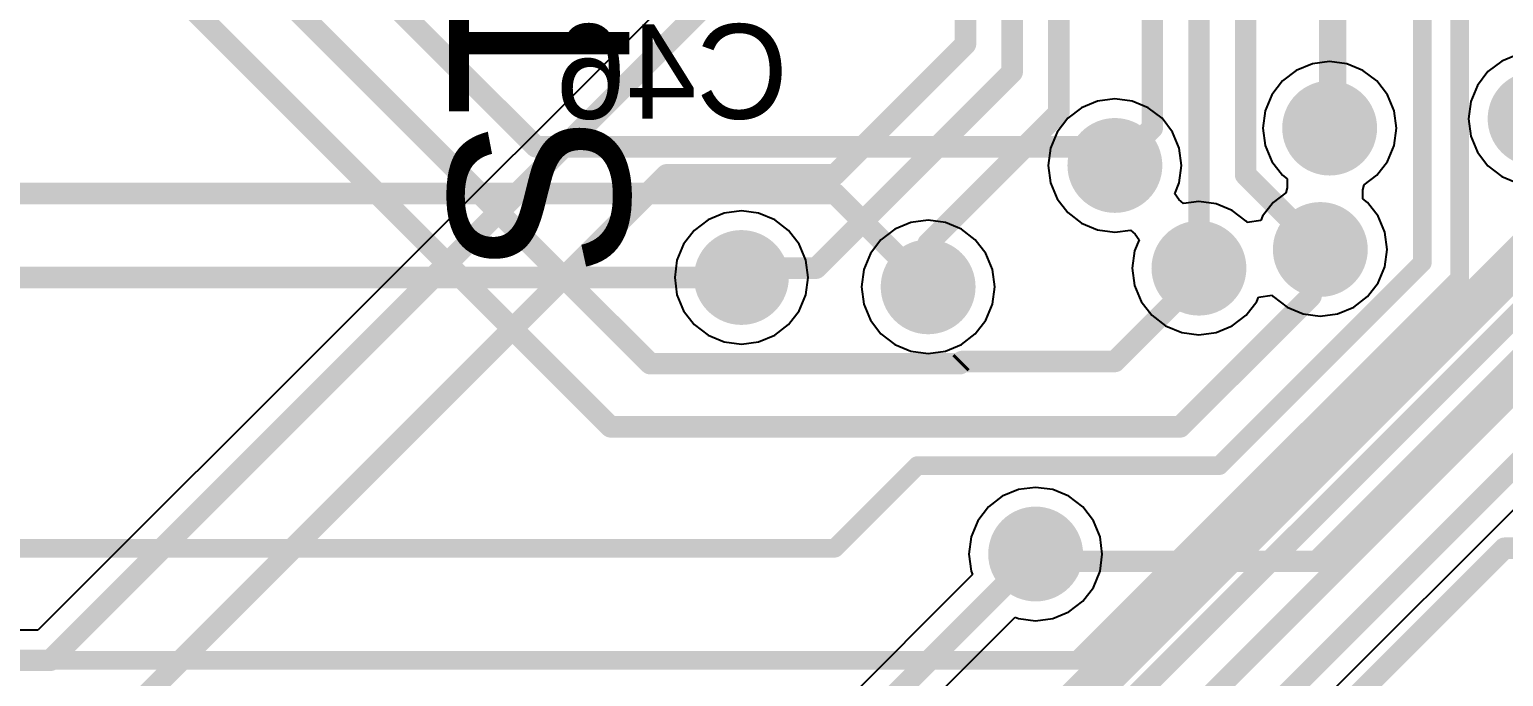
# Model space of a CAD drawing. Header units: millimetres. Extents: x 0 to 7.44, y -3.03 to 0.
# Drawn here: x 4.16 to 4.782, y -1.842 to -1.569 of the extents above; entities that cross this region are included whole.
import ezdxf

# ---------------------------------------------------------------- set-up
doc = ezdxf.new("R2010")
doc.units = ezdxf.units.MM
doc.header["$MEASUREMENT"] = 0
for name, color, linetype in [('BottomLayer', 5, 'Continuous'), ('BottomOverlay', 54, 'Continuous'), ('MidLayer1', 16, 'Continuous'), ('MidLayer2', 76, 'Continuous'), ('MultiLayer', 9, 'Continuous'), ('TopLayer', 1, 'Continuous'), ('TopOverlay', 2, 'Continuous'), ('ViaHoleLayer', 16, 'Continuous')]:
    doc.layers.add(name, color=color, linetype=linetype)

msp = doc.modelspace()

# ---------------------------------------------------------------- linework, layer by layer
at = {"layer": 'BottomLayer'}
for p, q in [((4.70138, -1.58308), (4.69459, -1.58589)), ((4.70865, -1.58212), (4.70138, -1.58308)), ((4.71593, -1.58308), (4.70865, -1.58212)), ((4.72271, -1.58589), (4.71593, -1.58308)), ((4.78121, -1.58195), (4.77539, -1.58642)), ((4.78799, -1.57914), (4.78121, -1.58195)), ((4.68877, -1.59035), (4.6843, -1.59618)), ((4.69459, -1.58589), (4.68877, -1.59035)), ((4.72853, -1.59035), (4.72271, -1.58589)), ((4.733, -1.59618), (4.72853, -1.59035)), ((4.77539, -1.58642), (4.77092, -1.59224)), ((4.6843, -1.59618), (4.6815, -1.60296)), ((4.73581, -1.60296), (4.733, -1.59618)), ((4.77092, -1.59224), (4.76811, -1.59902)), ((4.60405, -1.60164), (4.59823, -1.6061)), ((4.61083, -1.59883), (4.60405, -1.60164)), ((4.61811, -1.59787), (4.61083, -1.59883)), ((4.62539, -1.59883), (4.61811, -1.59787)), ((4.63217, -1.60164), (4.62539, -1.59883)), ((4.63799, -1.6061), (4.63217, -1.60164)), ((4.6815, -1.60296), (4.68054, -1.61023)), ((4.73677, -1.61023), (4.73581, -1.60296)), ((4.76811, -1.59902), (4.76715, -1.6063)), ((4.59823, -1.6061), (4.59376, -1.61193)), ((4.64246, -1.61193), (4.63799, -1.6061)), ((4.76715, -1.6063), (4.76811, -1.61357)), ((4.59376, -1.61193), (4.59095, -1.61871)), ((4.64527, -1.61871), (4.64246, -1.61193)), ((4.68054, -1.61023), (4.6815, -1.61751)), ((4.73581, -1.61751), (4.73677, -1.61023)), ((4.76811, -1.61357), (4.77092, -1.62035)), ((4.59095, -1.61871), (4.59, -1.62598)), ((4.64622, -1.62598), (4.64527, -1.61871)), ((4.6815, -1.61751), (4.6843, -1.62429)), ((4.733, -1.62429), (4.73581, -1.61751)), ((4.77092, -1.62035), (4.77539, -1.62618)), ((4.59, -1.62598), (4.59095, -1.63326)), ((4.64527, -1.63326), (4.64622, -1.62598)), ((4.6843, -1.62429), (4.68877, -1.63011)), ((4.72853, -1.63011), (4.733, -1.62429)), ((4.77539, -1.62618), (4.78121, -1.63064)), ((4.59095, -1.63326), (4.59376, -1.64004)), ((4.64333, -1.63794), (4.64527, -1.63326)), ((4.68877, -1.63011), (4.69074, -1.63163)), ((4.69074, -1.63163), (4.69069, -1.63545)), ((4.72269, -1.6362), (4.72323, -1.63418)), ((4.72323, -1.63418), (4.72853, -1.63011)), ((4.78121, -1.63064), (4.78799, -1.63345)), ((4.59376, -1.64004), (4.59823, -1.64586)), ((4.64504, -1.64038), (4.64333, -1.63794)), ((4.64699, -1.64204), (4.64504, -1.64038)), ((4.69015, -1.63747), (4.68484, -1.64154)), ((4.69069, -1.63545), (4.69015, -1.63747)), ((4.72263, -1.64002), (4.72269, -1.6362)), ((4.7246, -1.64154), (4.72263, -1.64002)), ((4.45335, -1.64607), (4.44657, -1.64888)), ((4.46063, -1.64511), (4.45335, -1.64607)), ((4.46791, -1.64607), (4.46063, -1.64511)), ((4.47469, -1.64888), (4.46791, -1.64607)), ((4.59823, -1.64586), (4.60405, -1.65033)), ((4.65354, -1.64118), (4.64699, -1.64204)), ((4.66082, -1.64213), (4.65354, -1.64118)), ((4.6676, -1.64494), (4.66082, -1.64213)), ((4.67342, -1.64941), (4.6676, -1.64494)), ((4.68484, -1.64154), (4.68038, -1.64736)), ((4.72907, -1.64736), (4.7246, -1.64154)), ((4.44657, -1.64888), (4.44075, -1.65335)), ((4.48051, -1.65335), (4.47469, -1.64888)), ((4.52531, -1.65282), (4.51949, -1.65729)), ((4.53209, -1.65001), (4.52531, -1.65282)), ((4.53937, -1.64905), (4.53209, -1.65001)), ((4.54665, -1.65001), (4.53937, -1.64905)), ((4.55343, -1.65282), (4.54665, -1.65001)), ((4.55925, -1.65729), (4.55343, -1.65282)), ((4.60405, -1.65033), (4.61083, -1.65314)), ((4.67387, -1.65), (4.67342, -1.64941)), ((4.6796, -1.64924), (4.67387, -1.65)), ((4.68038, -1.64736), (4.6796, -1.64924)), ((4.73188, -1.65414), (4.72907, -1.64736)), ((4.43628, -1.65917), (4.43347, -1.66595)), ((4.44075, -1.65335), (4.43628, -1.65917)), ((4.48498, -1.65917), (4.48051, -1.65335)), ((4.48779, -1.66595), (4.48498, -1.65917)), ((4.51949, -1.65729), (4.51502, -1.66311)), ((4.56372, -1.66311), (4.55925, -1.65729)), ((4.61083, -1.65314), (4.61811, -1.6541)), ((4.61811, -1.6541), (4.62466, -1.65324)), ((4.62466, -1.65324), (4.62662, -1.6549)), ((4.62832, -1.65734), (4.62639, -1.66201)), ((4.62662, -1.6549), (4.62832, -1.65734)), ((4.73284, -1.66142), (4.73188, -1.65414)), ((4.51502, -1.66311), (4.51221, -1.66989)), ((4.56653, -1.66989), (4.56372, -1.66311)), ((4.62639, -1.66201), (4.62543, -1.66929)), ((4.73188, -1.66869), (4.73284, -1.66142)), ((4.43347, -1.66595), (4.43252, -1.67323)), ((4.48874, -1.67323), (4.48779, -1.66595)), ((4.51221, -1.66989), (4.51126, -1.67717)), ((4.56748, -1.67717), (4.56653, -1.66989)), ((4.62543, -1.66929), (4.62639, -1.67657)), ((4.72907, -1.67547), (4.73188, -1.66869)), ((4.43252, -1.67323), (4.43347, -1.6805)), ((4.48779, -1.6805), (4.48874, -1.67323)), ((4.51126, -1.67717), (4.51221, -1.68444)), ((4.56653, -1.68444), (4.56748, -1.67717)), ((4.62639, -1.67657), (4.6292, -1.68335)), ((4.7246, -1.6813), (4.72907, -1.67547)), ((4.43347, -1.6805), (4.43628, -1.68729)), ((4.48498, -1.68729), (4.48779, -1.6805)), ((4.6292, -1.68335), (4.63366, -1.68917)), ((4.67342, -1.68917), (4.67789, -1.68335)), ((4.67789, -1.68335), (4.67867, -1.68147)), ((4.67867, -1.68147), (4.6844, -1.68071)), ((4.6844, -1.68071), (4.68484, -1.6813)), ((4.68484, -1.6813), (4.69067, -1.68577)), ((4.71878, -1.68577), (4.7246, -1.6813)), ((4.43628, -1.68729), (4.44075, -1.69311)), ((4.48051, -1.69311), (4.48498, -1.68729)), ((4.51221, -1.68444), (4.51502, -1.69122)), ((4.56372, -1.69122), (4.56653, -1.68444)), ((4.63366, -1.68917), (4.63949, -1.69364)), ((4.6676, -1.69364), (4.67342, -1.68917)), ((4.69067, -1.68577), (4.69745, -1.68857)), ((4.69745, -1.68857), (4.70472, -1.68953)), ((4.70472, -1.68953), (4.712, -1.68857)), ((4.712, -1.68857), (4.71878, -1.68577)), ((4.44075, -1.69311), (4.44657, -1.69758)), ((4.47469, -1.69758), (4.48051, -1.69311)), ((4.51502, -1.69122), (4.51949, -1.69705)), ((4.55925, -1.69705), (4.56372, -1.69122)), ((4.63949, -1.69364), (4.64627, -1.69645)), ((4.64627, -1.69645), (4.65354, -1.69741)), ((4.65354, -1.69741), (4.66082, -1.69645)), ((4.66082, -1.69645), (4.6676, -1.69364)), ((4.44657, -1.69758), (4.45335, -1.70038)), ((4.45335, -1.70038), (4.46063, -1.70134)), ((4.46063, -1.70134), (4.46791, -1.70038)), ((4.46791, -1.70038), (4.47469, -1.69758)), ((4.51949, -1.69705), (4.52531, -1.70151)), ((4.52531, -1.70151), (4.53209, -1.70432)), ((4.54665, -1.70432), (4.55343, -1.70151)), ((4.55343, -1.70151), (4.55925, -1.69705)), ((4.53209, -1.70432), (4.53937, -1.70528)), ((4.53937, -1.70528), (4.54665, -1.70432)), ((4.57741, -1.76269), (4.57063, -1.7655)), ((4.58469, -1.76174), (4.57741, -1.76269)), ((4.59196, -1.76269), (4.58469, -1.76174)), ((4.59874, -1.7655), (4.59196, -1.76269)), ((4.56481, -1.76997), (4.56034, -1.77579)), ((4.57063, -1.7655), (4.56481, -1.76997)), ((4.60457, -1.76997), (4.59874, -1.7655)), ((4.60903, -1.77579), (4.60457, -1.76997)), ((4.56034, -1.77579), (4.55753, -1.78257)), ((4.61184, -1.78257), (4.60903, -1.77579)), ((4.55753, -1.78257), (4.55657, -1.78985)), ((4.6128, -1.78985), (4.61184, -1.78257)), ((4.55657, -1.78985), (4.55753, -1.79713)), ((4.61184, -1.79713), (4.6128, -1.78985)), ((4.55811, -1.79854), (4.4888, -1.86785)), ((4.55753, -1.79713), (4.55811, -1.79854)), ((4.60903, -1.80391), (4.61184, -1.79713)), ((4.60457, -1.80973), (4.60903, -1.80391)), ((4.59196, -1.81701), (4.59874, -1.8142)), ((4.59874, -1.8142), (4.60457, -1.80973)), ((4.51751, -1.87491), (4.576, -1.81642)), ((4.576, -1.81642), (4.57741, -1.81701)), ((4.57741, -1.81701), (4.58469, -1.81796)), ((4.58469, -1.81796), (4.59196, -1.81701))]:
    msp.add_line(p, q, dxfattribs=at)
for points, const_width in [([(4.69865, -1.61023, 1), (4.71865, -1.61023, 1)], 0.02), ([(4.78527, -1.6063, 1), (4.80527, -1.6063, 1)], 0.02), ([(4.60811, -1.62598, 1), (4.62811, -1.62598, 1)], 0.02), ([(4.69472, -1.66142, 1), (4.71472, -1.66142, 1)], 0.02), ([(4.64354, -1.66929, 1), (4.66354, -1.66929, 1)], 0.02), ([(4.45063, -1.67323, 1), (4.47063, -1.67323, 1)], 0.02), ([(4.52937, -1.67717, 1), (4.54937, -1.67717, 1)], 0.02), ([(4.57469, -1.78985, 1), (4.59469, -1.78985, 1)], 0.02), ([(4.58242, -1.78985, 1), (4.58695, -1.78985, 1)], 0.00453)]:
    msp.add_lwpolyline(points, format="xyb", close=True, dxfattribs=dict(at, const_width=const_width))
at = {"layer": 'BottomLayer', "const_width": 0.00906}
msp.add_lwpolyline([(4.48404, -1.8905), (4.58469, -1.78985)], dxfattribs=at)
at = {"layer": 'MidLayer1', "const_width": 0.00906}
for points in [[(4.70865, -1.61023), (4.70865, -0.98788)], [(3.50079, -1.6378), (4.5, -1.6378)], [(4.5, -1.6378), (4.53937, -1.67717)], [(4.70313, -1.79294), (4.83079, -1.66528)], [(3.56535, -1.67323), (4.46063, -1.67323)], [(4.58469, -1.78985), (4.58777, -1.79294)], [(4.58777, -1.79294), (4.70313, -1.79294)]]:
    msp.add_lwpolyline(points, dxfattribs=at)
at = {"layer": 'MidLayer1'}
for points, const_width in [([(4.69865, -1.61023, 1), (4.71865, -1.61023, 1)], 0.02), ([(4.78527, -1.6063, 1), (4.80527, -1.6063, 1)], 0.02), ([(4.60811, -1.62598, 1), (4.62811, -1.62598, 1)], 0.02), ([(4.70639, -1.61023, 1), (4.71092, -1.61023, 1)], 0.00453), ([(4.49774, -1.6378, 1), (4.50226, -1.6378, 1)], 0.00453), ([(4.49774, -1.6378, 1), (4.50226, -1.6378, 1)], 0.00453), ([(4.69472, -1.66142, 1), (4.71472, -1.66142, 1)], 0.02), ([(4.64354, -1.66929, 1), (4.66354, -1.66929, 1)], 0.02), ([(4.45063, -1.67323, 1), (4.47063, -1.67323, 1)], 0.02), ([(4.52937, -1.67717, 1), (4.54937, -1.67717, 1)], 0.02), ([(4.45837, -1.67323, 1), (4.46289, -1.67323, 1)], 0.00453), ([(4.53711, -1.67717, 1), (4.54163, -1.67717, 1)], 0.00453), ([(4.57469, -1.78985, 1), (4.59469, -1.78985, 1)], 0.02), ([(4.58242, -1.78985, 1), (4.58695, -1.78985, 1)], 0.00453), ([(4.58551, -1.79294, 1), (4.59004, -1.79294, 1)], 0.00453), ([(4.58551, -1.79294, 1), (4.59004, -1.79294, 1)], 0.00453), ([(4.70086, -1.79294, 1), (4.70539, -1.79294, 1)], 0.00453), ([(4.70086, -1.79294, 1), (4.70539, -1.79294, 1)], 0.00453)]:
    msp.add_lwpolyline(points, format="xyb", close=True, dxfattribs=dict(at, const_width=const_width))
at = {"layer": 'MidLayer2'}
for points, const_width in [([(3.99606, -1.24016), (4.37402, -1.61811)], 0.00906), ([(4, -1.2874), (4.42217, -1.70957)], 0.00906), ([(4.00787, -1.33858), (4.40551, -1.73622)], 0.00906), ([(4.74771, -1.66703), (4.74771, -1.36558)], 0.00787), ([(4.76346, -1.67355), (4.76346, -1.43583)], 0.00787), ([(4.37402, -1.61811), (4.61024, -1.61811)], 0.00906), ([(4.61024, -1.61811), (4.61811, -1.62598)], 0.00906), ([(4.70079, -1.66142), (4.70472, -1.66142)], 0.00906), ([(4.70079, -1.6811), (4.70079, -1.66142)], 0.00906), ([(4.59735, -1.86328), (4.79527, -1.66536)], 0.00906), ([(4.65354, -1.67323), (4.65354, -1.66929)], 0.00906), ([(4.66218, -1.75256), (4.74771, -1.66703)], 0.00787), ([(4.60236, -1.83465), (4.76346, -1.67355)], 0.00787), ([(4.61811, -1.70866), (4.65354, -1.67323)], 0.00906), ([(4.64567, -1.73622), (4.70079, -1.6811)], 0.00906), ([(4.42217, -1.70957), (4.55279, -1.70957)], 0.00906), ([(4.55279, -1.70957), (4.5537, -1.70866)], 0.00906), ([(4.5537, -1.70866), (4.61811, -1.70866)], 0.00906), ([(4.40551, -1.73622), (4.64567, -1.73622)], 0.00906), ([(4.5, -1.7874), (4.53484, -1.75256)], 0.00787), ([(4.53484, -1.75256), (4.66218, -1.75256)], 0.00787), ([(3.55118, -1.7874), (4.5, -1.7874)], 0.00787), ([(4.52533, -2.04444), (4.78237, -1.7874)], 0.00906), ([(4.78237, -1.7874), (4.82664, -1.7874)], 0.00906), ([(3.49843, -1.83465), (4.60236, -1.83465)], 0.00787)]:
    msp.add_lwpolyline(points, dxfattribs=dict(at, const_width=const_width))
for points, const_width in [([(4.69865, -1.61023, 1), (4.71865, -1.61023, 1)], 0.02), ([(4.78527, -1.6063, 1), (4.80527, -1.6063, 1)], 0.02), ([(4.60811, -1.62598, 1), (4.62811, -1.62598, 1)], 0.02), ([(4.37175, -1.61811, 1), (4.37628, -1.61811, 1)], 0.00453), ([(4.37175, -1.61811, 1), (4.37628, -1.61811, 1)], 0.00453), ([(4.60797, -1.61811, 1), (4.6125, -1.61811, 1)], 0.00453), ([(4.60797, -1.61811, 1), (4.6125, -1.61811, 1)], 0.00453), ([(4.61585, -1.62598, 1), (4.62037, -1.62598, 1)], 0.00453), ([(4.69472, -1.66142, 1), (4.71472, -1.66142, 1)], 0.02), ([(4.64354, -1.66929, 1), (4.66354, -1.66929, 1)], 0.02), ([(4.45063, -1.67323, 1), (4.47063, -1.67323, 1)], 0.02), ([(4.52937, -1.67717, 1), (4.54937, -1.67717, 1)], 0.02), ([(4.69852, -1.66142, 1), (4.70305, -1.66142, 1)], 0.00453), ([(4.69852, -1.66142, 1), (4.70305, -1.66142, 1)], 0.00453), ([(4.70246, -1.66142, 1), (4.70699, -1.66142, 1)], 0.00453), ([(4.65128, -1.66929, 1), (4.65581, -1.66929, 1)], 0.00453), ([(4.74574, -1.66703, 1), (4.74968, -1.66703, 1)], 0.00394), ([(4.74574, -1.66703, 1), (4.74968, -1.66703, 1)], 0.00394), ([(4.65128, -1.67323, 1), (4.65581, -1.67323, 1)], 0.00453), ([(4.65128, -1.67323, 1), (4.65581, -1.67323, 1)], 0.00453), ([(4.76149, -1.67355, 1), (4.76542, -1.67355, 1)], 0.00394), ([(4.76149, -1.67355, 1), (4.76542, -1.67355, 1)], 0.00394), ([(4.69852, -1.6811, 1), (4.70305, -1.6811, 1)], 0.00453), ([(4.69852, -1.6811, 1), (4.70305, -1.6811, 1)], 0.00453), ([(4.4199, -1.70957, 1), (4.42443, -1.70957, 1)], 0.00453), ([(4.4199, -1.70957, 1), (4.42443, -1.70957, 1)], 0.00453), ([(4.55053, -1.70957, 1), (4.55506, -1.70957, 1)], 0.00453), ([(4.55053, -1.70957, 1), (4.55506, -1.70957, 1)], 0.00453), ([(4.55143, -1.70866, 1), (4.55596, -1.70866, 1)], 0.00453), ([(4.55143, -1.70866, 1), (4.55596, -1.70866, 1)], 0.00453), ([(4.61585, -1.70866, 1), (4.62037, -1.70866, 1)], 0.00453), ([(4.61585, -1.70866, 1), (4.62037, -1.70866, 1)], 0.00453), ([(4.40325, -1.73622, 1), (4.40778, -1.73622, 1)], 0.00453), ([(4.40325, -1.73622, 1), (4.40778, -1.73622, 1)], 0.00453), ([(4.64341, -1.73622, 1), (4.64793, -1.73622, 1)], 0.00453), ([(4.64341, -1.73622, 1), (4.64793, -1.73622, 1)], 0.00453), ([(4.53287, -1.75256, 1), (4.53681, -1.75256, 1)], 0.00394), ([(4.53287, -1.75256, 1), (4.53681, -1.75256, 1)], 0.00394), ([(4.66021, -1.75256, 1), (4.66415, -1.75256, 1)], 0.00394), ([(4.66021, -1.75256, 1), (4.66415, -1.75256, 1)], 0.00394), ([(4.57469, -1.78985, 1), (4.59469, -1.78985, 1)], 0.02), ([(4.49803, -1.7874, 1), (4.50197, -1.7874, 1)], 0.00394), ([(4.49803, -1.7874, 1), (4.50197, -1.7874, 1)], 0.00394), ([(4.78011, -1.7874, 1), (4.78464, -1.7874, 1)], 0.00453), ([(4.78011, -1.7874, 1), (4.78464, -1.7874, 1)], 0.00453), ([(4.60039, -1.83465, 1), (4.60433, -1.83465, 1)], 0.00394), ([(4.60039, -1.83465, 1), (4.60433, -1.83465, 1)], 0.00394)]:
    msp.add_lwpolyline(points, format="xyb", close=True, dxfattribs=dict(at, const_width=const_width))
at = {"layer": 'MultiLayer', "const_width": 0.02}
for points in [[(4.69865, -1.61023, 1), (4.71865, -1.61023, 1)], [(4.78527, -1.6063, 1), (4.80527, -1.6063, 1)], [(4.60811, -1.62598, 1), (4.62811, -1.62598, 1)], [(4.69472, -1.66142, 1), (4.71472, -1.66142, 1)], [(4.64354, -1.66929, 1), (4.66354, -1.66929, 1)], [(4.45063, -1.67323, 1), (4.47063, -1.67323, 1)], [(4.52937, -1.67717, 1), (4.54937, -1.67717, 1)], [(4.57469, -1.78985, 1), (4.59469, -1.78985, 1)]]:
    msp.add_lwpolyline(points, format="xyb", close=True, dxfattribs=at)
at = {"layer": 'TopLayer'}
for p, q in [((4.4635, -1.52256), (4.16405, -1.822)), ((4.5365, -2.02075), (4.89218, -1.66507)), ((4.16405, -1.822), (3.58177, -1.822))]:
    msp.add_line(p, q, dxfattribs=at)
at = {"layer": 'TopLayer', "const_width": 0.00906}
for points in [[(4.16929, -1.83465), (4.47244, -1.5315)], [(4.55512, -1.5748), (4.55512, -1.5315)], [(4.5748, -1.58661), (4.5748, -1.5315)], [(4.59449, -1.60378), (4.59449, -1.5315)], [(4.63386, -1.61024), (4.63386, -1.5315)], [(4.65354, -1.66929), (4.65354, -1.5315)], [(4.67323, -1.62992), (4.67323, -1.5315)], [(4.71122, -1.60736), (4.71122, -1.53287)], [(4.5, -1.62992), (4.55512, -1.5748)], [(4.49213, -1.66929), (4.5748, -1.58661)], [(4.53937, -1.6589), (4.59449, -1.60378)], [(4.71122, -1.60736), (4.71409, -1.61024)], [(4.61811, -1.62598), (4.63386, -1.61024)], [(4.70865, -1.61023), (4.71409, -1.61023)], [(4.71409, -1.61023), (4.71409, -1.61024)], [(4.51091, -1.93701), (4.83071, -1.61721)], [(4.50787, -1.9685), (4.85039, -1.62598)], [(4.16929, -1.88976), (4.42913, -1.62992)], [(4.42913, -1.62992), (4.5, -1.62992)], [(4.67323, -1.62992), (4.70472, -1.66142)], [(4.51575, -1.99213), (4.87008, -1.6378)], [(4.52756, -2.01181), (4.88976, -1.64961)], [(4.53937, -1.67717), (4.53937, -1.6589)], [(4.46063, -1.67323), (4.46457, -1.66929)], [(4.46457, -1.66929), (4.49213, -1.66929)], [(3.50394, -1.83465), (4.16929, -1.83465)]]:
    msp.add_lwpolyline(points, dxfattribs=at)
at = {"layer": 'TopLayer'}
for points, const_width in [([(4.55285, -1.5748, 1), (4.55738, -1.5748, 1)], 0.00453), ([(4.55285, -1.5748, 1), (4.55738, -1.5748, 1)], 0.00453), ([(4.57254, -1.58661, 1), (4.57707, -1.58661, 1)], 0.00453), ([(4.57254, -1.58661, 1), (4.57707, -1.58661, 1)], 0.00453), ([(4.69865, -1.61023, 1), (4.71865, -1.61023, 1)], 0.02), ([(4.78527, -1.6063, 1), (4.80527, -1.6063, 1)], 0.02), ([(4.59222, -1.60378, 1), (4.59675, -1.60378, 1)], 0.00453), ([(4.59222, -1.60378, 1), (4.59675, -1.60378, 1)], 0.00453), ([(4.70896, -1.60736, 1), (4.71348, -1.60736, 1)], 0.00453), ([(4.70896, -1.60736, 1), (4.71348, -1.60736, 1)], 0.00453), ([(4.60811, -1.62598, 1), (4.62811, -1.62598, 1)], 0.02), ([(4.63159, -1.61024, 1), (4.63612, -1.61024, 1)], 0.00453), ([(4.63159, -1.61024, 1), (4.63612, -1.61024, 1)], 0.00453), ([(4.70639, -1.61023, 1), (4.71092, -1.61023, 1)], 0.00453), ([(4.71183, -1.61023, 1), (4.71636, -1.61023, 1)], 0.00453), ([(4.71183, -1.61023, 1), (4.71636, -1.61023, 1)], 0.00453), ([(4.71183, -1.61024, 1), (4.71636, -1.61024, 1)], 0.00453), ([(4.71183, -1.61024, 1), (4.71636, -1.61024, 1)], 0.00453), ([(4.61585, -1.62598, 1), (4.62037, -1.62598, 1)], 0.00453), ([(4.42687, -1.62992, 1), (4.4314, -1.62992, 1)], 0.00453), ([(4.42687, -1.62992, 1), (4.4314, -1.62992, 1)], 0.00453), ([(4.49774, -1.62992, 1), (4.50226, -1.62992, 1)], 0.00453), ([(4.49774, -1.62992, 1), (4.50226, -1.62992, 1)], 0.00453), ([(4.67096, -1.62992, 1), (4.67549, -1.62992, 1)], 0.00453), ([(4.67096, -1.62992, 1), (4.67549, -1.62992, 1)], 0.00453), ([(4.69472, -1.66142, 1), (4.71472, -1.66142, 1)], 0.02), ([(4.64354, -1.66929, 1), (4.66354, -1.66929, 1)], 0.02), ([(4.45063, -1.67323, 1), (4.47063, -1.67323, 1)], 0.02), ([(4.52937, -1.67717, 1), (4.54937, -1.67717, 1)], 0.02), ([(4.53711, -1.6589, 1), (4.54163, -1.6589, 1)], 0.00453), ([(4.53711, -1.6589, 1), (4.54163, -1.6589, 1)], 0.00453), ([(4.70246, -1.66142, 1), (4.70699, -1.66142, 1)], 0.00453), ([(4.4623, -1.66929, 1), (4.46683, -1.66929, 1)], 0.00453), ([(4.4623, -1.66929, 1), (4.46683, -1.66929, 1)], 0.00453), ([(4.48986, -1.66929, 1), (4.49439, -1.66929, 1)], 0.00453), ([(4.48986, -1.66929, 1), (4.49439, -1.66929, 1)], 0.00453), ([(4.65128, -1.66929, 1), (4.65581, -1.66929, 1)], 0.00453), ([(4.45837, -1.67323, 1), (4.46289, -1.67323, 1)], 0.00453), ([(4.53711, -1.67717, 1), (4.54163, -1.67717, 1)], 0.00453), ([(4.57469, -1.78985, 1), (4.59469, -1.78985, 1)], 0.02), ([(4.16703, -1.83465, 1), (4.17156, -1.83465, 1)], 0.00453), ([(4.16703, -1.83465, 1), (4.17156, -1.83465, 1)], 0.00453)]:
    msp.add_lwpolyline(points, format="xyb", close=True, dxfattribs=dict(at, const_width=const_width))
at = {"layer": 'ViaHoleLayer', "const_width": 0.00956}
for points in [[(4.70387, -1.61023, 1), (4.71343, -1.61023, 1)], [(4.61333, -1.62598, 1), (4.62289, -1.62598, 1)], [(4.69994, -1.66142, 1), (4.7095, -1.66142, 1)], [(4.45585, -1.67323, 1), (4.46541, -1.67323, 1)], [(4.64876, -1.66929, 1), (4.65832, -1.66929, 1)], [(4.53459, -1.67717, 1), (4.54415, -1.67717, 1)], [(4.5799, -1.78985, 1), (4.58947, -1.78985, 1)]]:
    msp.add_lwpolyline(points, format="xyb", close=True, dxfattribs=at)

# ---------------------------------------------------------------- texts
at = {"layer": 'BottomOverlay', "text_generation_flag": 2}
msp.add_text('C46', height=0.039894, dxfattribs=at).set_placement((4.48032, -1.6063))
at = {"layer": 'TopOverlay'}
msp.add_text('STM32H743VIT6', height=0.076, rotation=90, dxfattribs=at).set_placement((4.41339, -1.67323))

doc.saveas('drawing.dxf')
